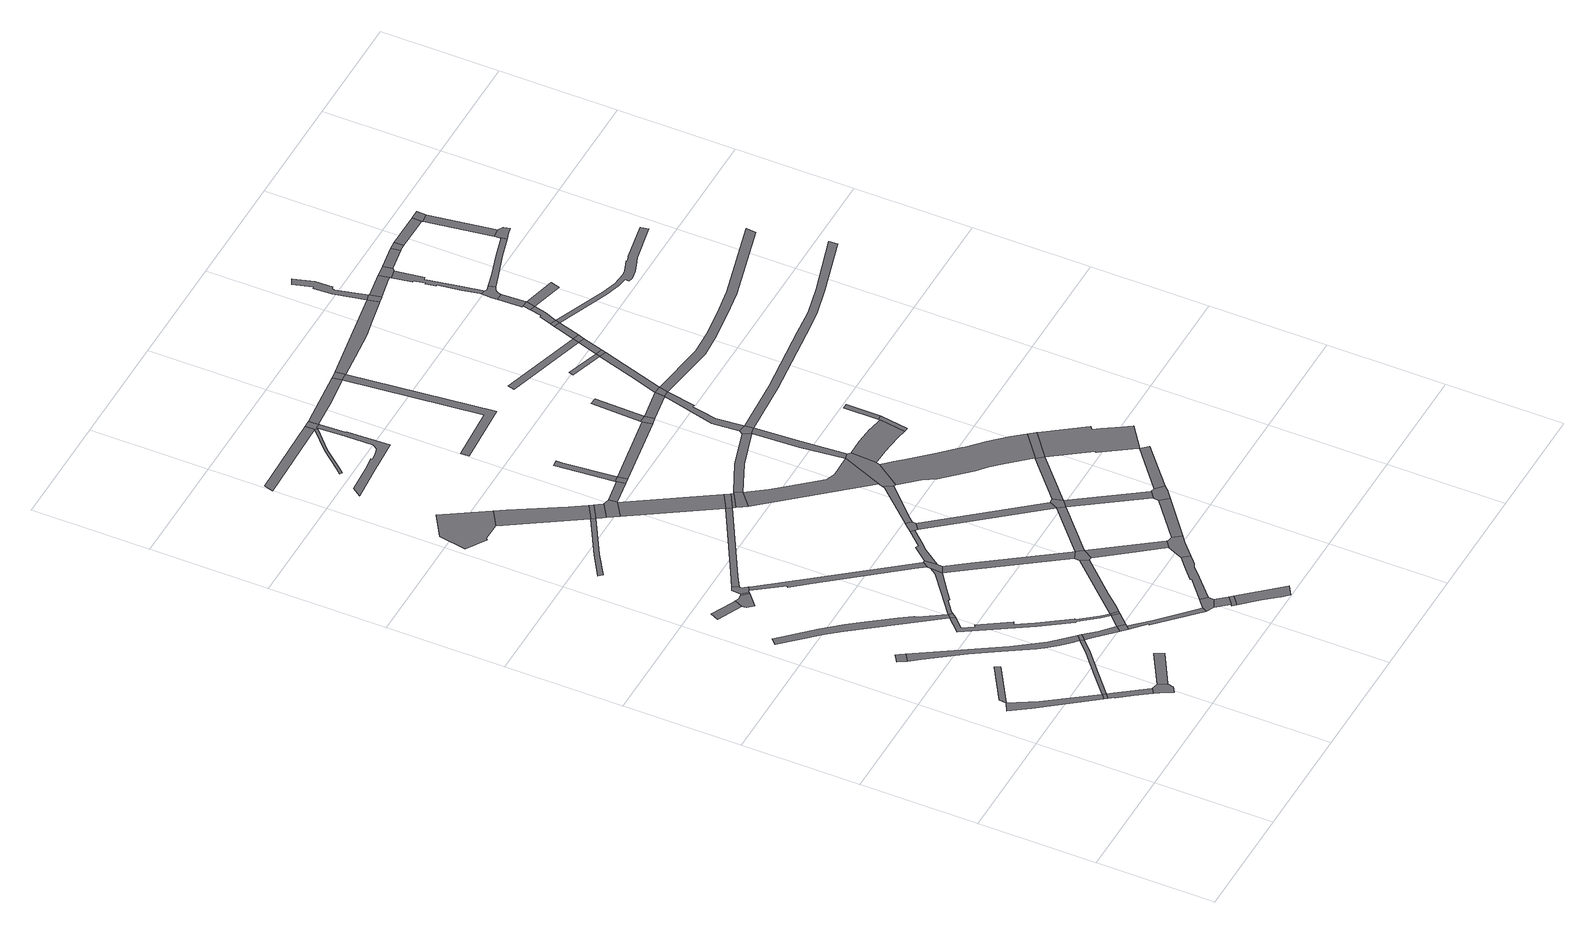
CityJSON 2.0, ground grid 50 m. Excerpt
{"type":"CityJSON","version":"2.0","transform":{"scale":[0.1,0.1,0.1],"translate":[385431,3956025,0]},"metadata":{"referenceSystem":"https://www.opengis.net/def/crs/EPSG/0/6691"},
"CityObjects":{
"road1":{"type":"Road","attributes":{"class":"1040","function":"9020","usage":"9","RoadStructureAttribute.sectionType":"1"},"geometry":[{"type":"MultiSurface","lod":"1","boundaries":[[[0,1,2,3,4,5,6]]]}]},
"road2":{"type":"Road","attributes":{"class":"1040","function":"9020","usage":"9","RoadStructureAttribute.sectionType":"4"},"geometry":[{"type":"MultiSurface","lod":"1","boundaries":[[[4,3,7,8]]]}]},
"road3":{"type":"Road","attributes":{"class":"1040","function":"9020","usage":"9","RoadStructureAttribute.sectionType":"1"},"geometry":[{"type":"MultiSurface","lod":"1","boundaries":[[[9,10,0,11]]]}]},
"road4":{"type":"Road","attributes":{"class":"1040","function":"9020","usage":"9","RoadStructureAttribute.sectionType":"1"},"geometry":[{"type":"MultiSurface","lod":"1","boundaries":[[[8,7,12,13,14,15,16,17,18]]]}]},
"road5":{"type":"Road","attributes":{"class":"1040","function":"9020","usage":"9","RoadStructureAttribute.sectionType":"4"},"geometry":[{"type":"MultiSurface","lod":"1","boundaries":[[[16,15,19,20,21,22,23]]]}]},
"road6":{"type":"Road","attributes":{"class":"1040","function":"9020","usage":"9","RoadStructureAttribute.sectionType":"4"},"geometry":[{"type":"MultiSurface","lod":"1","boundaries":[[[24,25,26,27,28]]]}]},
"road7":{"type":"Road","attributes":{"class":"1040","function":"9020","usage":"9","RoadStructureAttribute.sectionType":"1"},"geometry":[{"type":"MultiSurface","lod":"1","boundaries":[[[29,30,31,4,8,32,33,34]]]}]},
"road8":{"type":"Road","attributes":{"class":"1040","function":"9020","usage":"9","RoadStructureAttribute.sectionType":"1"},"geometry":[{"type":"MultiSurface","lod":"1","boundaries":[[[35,23,22,36]]]}]},
"road9":{"type":"Road","attributes":{"class":"1040","function":"9020","usage":"9","RoadStructureAttribute.sectionType":"1"},"geometry":[{"type":"MultiSurface","lod":"1","boundaries":[[[27,26,37,38,39,40,41,42,43,44,29,45,46,47,48]]]}]},
"road10":{"type":"Road","attributes":{"class":"1040","function":"9020","usage":"9","RoadStructureAttribute.sectionType":"1"},"geometry":[{"type":"MultiSurface","lod":"1","boundaries":[[[49,50,51,52,53,54,55,56,57,58,59,60]]]}]},
"road11":{"type":"Road","attributes":{"class":"1040","function":"9020","usage":"9","RoadStructureAttribute.sectionType":"1"},"geometry":[{"type":"MultiSurface","lod":"1","boundaries":[[[61,62,63,64,65]]]}]},
"road12":{"type":"Road","attributes":{"class":"1040","function":"9020","usage":"9","RoadStructureAttribute.sectionType":"4"},"geometry":[{"type":"MultiSurface","lod":"1","boundaries":[[[64,66,67,68,69,70,65]]]}]},
"road13":{"type":"Road","attributes":{"class":"1040","function":"9020","usage":"9","RoadStructureAttribute.sectionType":"4"},"geometry":[{"type":"MultiSurface","lod":"1","boundaries":[[[45,29,34,71]]]}]},
"road14":{"type":"Road","attributes":{"class":"1040","function":"9020","usage":"9","RoadStructureAttribute.sectionType":"1"},"geometry":[{"type":"MultiSurface","lod":"1","boundaries":[[[72,69,68,73]]]}]},
"road15":{"type":"Road","attributes":{"class":"1040","function":"9020","usage":"9","RoadStructureAttribute.sectionType":"1"},"geometry":[{"type":"MultiSurface","lod":"1","boundaries":[[[71,34,74,75,76,77,78]]]}]},
"road16":{"type":"Road","attributes":{"class":"1040","function":"9020","usage":"9","RoadStructureAttribute.sectionType":"4"},"geometry":[{"type":"MultiSurface","lod":"1","boundaries":[[[54,53,79,80]]]}]},
"road17":{"type":"Road","attributes":{"class":"1040","function":"9020","usage":"9","RoadStructureAttribute.sectionType":"4"},"geometry":[{"type":"MultiSurface","lod":"1","boundaries":[[[81,82,83,84,72,73,85,86,87]]]}]},
"road18":{"type":"Road","attributes":{"class":"1040","function":"9020","usage":"9","RoadStructureAttribute.sectionType":"1"},"geometry":[{"type":"MultiSurface","lod":"1","boundaries":[[[53,88,89,90,91,92,93,94,95,96,97,98,99,100,101,102,103,79]]]}]},
"road19":{"type":"Road","attributes":{"class":"1040","function":"9020","usage":"9","RoadStructureAttribute.sectionType":"4"},"geometry":[{"type":"MultiSurface","lod":"1","boundaries":[[[77,76,104,105,106]]]}]},
"road20":{"type":"Road","attributes":{"class":"1040","function":"9020","usage":"9","RoadStructureAttribute.sectionType":"1"},"geometry":[{"type":"MultiSurface","lod":"1","boundaries":[[[93,77,106,107]]]}]},
"road21":{"type":"Road","attributes":{"class":"1040","function":"9020","usage":"9","RoadStructureAttribute.sectionType":"4"},"geometry":[{"type":"MultiSurface","lod":"1","boundaries":[[[108,94,93,107,109]]]}]},
"road22":{"type":"Road","attributes":{"class":"1040","function":"9020","usage":"9","RoadStructureAttribute.sectionType":"1"},"geometry":[{"type":"MultiSurface","lod":"1","boundaries":[[[105,104,110,111,112,113,114,115]]]}]},
"road23":{"type":"Road","attributes":{"class":"1040","function":"9020","usage":"9","RoadStructureAttribute.sectionType":"1"},"geometry":[{"type":"MultiSurface","lod":"1","boundaries":[[[116,117,118,119,54,80,120,121,122,123]]]}]},
"road24":{"type":"Road","attributes":{"class":"1040","function":"9020","usage":"9","RoadStructureAttribute.sectionType":"1"},"geometry":[{"type":"MultiSurface","lod":"1","boundaries":[[[124,125,87,86,126,127,128,129,130,131,132]]]}]},
"road25":{"type":"Road","attributes":{"class":"1040","function":"9020","usage":"9","RoadStructureAttribute.sectionType":"1"},"geometry":[{"type":"MultiSurface","lod":"1","boundaries":[[[133,134,135,136,137,138]]]}]},
"road26":{"type":"Road","attributes":{"class":"1040","function":"9020","usage":"9","RoadStructureAttribute.sectionType":"4"},"geometry":[{"type":"MultiSurface","lod":"1","boundaries":[[[139,140,141,142,143,144,145]]]}]},
"road27":{"type":"Road","attributes":{"class":"1040","function":"9020","usage":"9","RoadStructureAttribute.sectionType":"4"},"geometry":[{"type":"MultiSurface","lod":"1","boundaries":[[[146,113,112,147,148,149]]]}]},
"road28":{"type":"Road","attributes":{"class":"1040","function":"9020","usage":"9","RoadStructureAttribute.sectionType":"1"},"geometry":[{"type":"MultiSurface","lod":"1","boundaries":[[[150,151,83,82,152,153]]]}]},
"road29":{"type":"Road","attributes":{"class":"1040","function":"9020","usage":"9","RoadStructureAttribute.sectionType":"1"},"geometry":[{"type":"MultiSurface","lod":"1","boundaries":[[[148,147,154,155]]]}]},
"road30":{"type":"Road","attributes":{"class":"1040","function":"9020","usage":"9","RoadStructureAttribute.sectionType":"1"},"geometry":[{"type":"MultiSurface","lod":"1","boundaries":[[[156,157,108,109,158,159]]]}]},
"road31":{"type":"Road","attributes":{"class":"1040","function":"9020","usage":"9","RoadStructureAttribute.sectionType":"4"},"geometry":[{"type":"MultiSurface","lod":"1","boundaries":[[[155,154,160,161,162]]]}]},
"road32":{"type":"Road","attributes":{"class":"1040","function":"9020","usage":"9","RoadStructureAttribute.sectionType":"4"},"geometry":[{"type":"MultiSurface","lod":"1","boundaries":[[[163,164,132,131,117,116,165]]]}]},
"road33":{"type":"Road","attributes":{"class":"1040","function":"9020","usage":"9","RoadStructureAttribute.sectionType":"1"},"geometry":[{"type":"MultiSurface","lod":"1","boundaries":[[[166,167,168,145,144,133]]]}]},
"road34":{"type":"Road","attributes":{"class":"1040","function":"9020","usage":"9","RoadStructureAttribute.sectionType":"1"},"geometry":[{"type":"MultiSurface","lod":"1","boundaries":[[[162,161,169,170,171,172,173]]]}]},
"road35":{"type":"Road","attributes":{"class":"1040","function":"9020","usage":"9","RoadStructureAttribute.sectionType":"1"},"geometry":[{"type":"MultiSurface","lod":"1","boundaries":[[[174,175,165,116,176,177,178]]]}]},
"road36":{"type":"Road","attributes":{"class":"1040","function":"9020","usage":"9","RoadStructureAttribute.sectionType":"4"},"geometry":[{"type":"MultiSurface","lod":"1","boundaries":[[[166,133,138,179]]]}]},
"road37":{"type":"Road","attributes":{"class":"1040","function":"9020","usage":"9","RoadStructureAttribute.sectionType":"1"},"geometry":[{"type":"MultiSurface","lod":"1","boundaries":[[[180,181,182,179,138]]]}]},
"road38":{"type":"Road","attributes":{"class":"1040","function":"9020","usage":"9","RoadStructureAttribute.sectionType":"1"},"geometry":[{"type":"MultiSurface","lod":"1","boundaries":[[[183,184,185,164,163,186,187,188,189]]]}]},
"road39":{"type":"Road","attributes":{"class":"1040","function":"9020","usage":"9","RoadStructureAttribute.sectionType":"1"},"geometry":[{"type":"MultiSurface","lod":"1","boundaries":[[[190,191,192,193,194,195,196,146,149,197,198]]]}]},
"road40":{"type":"Road","attributes":{"class":"1040","function":"9020","usage":"9","RoadStructureAttribute.sectionType":"4"},"geometry":[{"type":"MultiSurface","lod":"1","boundaries":[[[199,200,182,181,201,202]]]}]},
"road41":{"type":"Road","attributes":{"class":"1040","function":"9020","usage":"9","RoadStructureAttribute.sectionType":"4"},"geometry":[{"type":"MultiSurface","lod":"1","boundaries":[[[203,178,177,157,156,204]]]}]},
"road42":{"type":"Road","attributes":{"class":"1040","function":"9020","usage":"9","RoadStructureAttribute.sectionType":"1"},"geometry":[{"type":"MultiSurface","lod":"1","boundaries":[[[205,202,201,150]]]}]},
"road43":{"type":"Road","attributes":{"class":"1040","function":"9020","usage":"9","RoadStructureAttribute.sectionType":"1"},"geometry":[{"type":"MultiSurface","lod":"1","boundaries":[[[206,207,208,209]]]}]},
"road44":{"type":"Road","attributes":{"class":"1040","function":"9020","usage":"9","RoadStructureAttribute.sectionType":"4"},"geometry":[{"type":"MultiSurface","lod":"1","boundaries":[[[210,211,183,189,212,213]]]}]},
"road45":{"type":"Road","attributes":{"class":"1040","function":"9020","usage":"9","RoadStructureAttribute.sectionType":"1"},"geometry":[{"type":"MultiSurface","lod":"1","boundaries":[[[214,200,199,215]]]}]},
"road46":{"type":"Road","attributes":{"class":"1040","function":"9020","usage":"9","RoadStructureAttribute.sectionType":"1"},"geometry":[{"type":"MultiSurface","lod":"1","boundaries":[[[204,216,217,218,203]]]}]},
"road47":{"type":"Road","attributes":{"class":"1040","function":"9020","usage":"9","RoadStructureAttribute.sectionType":"1"},"geometry":[{"type":"MultiSurface","lod":"1","boundaries":[[[219,220,221,222,223,224,225,226,227,228,229,230,231,232,233,234]]]}]},
"road48":{"type":"Road","attributes":{"class":"1040","function":"9020","usage":"9","RoadStructureAttribute.sectionType":"4"},"geometry":[{"type":"MultiSurface","lod":"1","boundaries":[[[205,150,153,235]]]}]},
"road49":{"type":"Road","attributes":{"class":"1040","function":"9020","usage":"9","RoadStructureAttribute.sectionType":"1"},"geometry":[{"type":"MultiSurface","lod":"1","boundaries":[[[236,237,235,153]]]}]},
"road50":{"type":"Road","attributes":{"class":"1040","function":"9020","usage":"9","RoadStructureAttribute.sectionType":"4"},"geometry":[{"type":"MultiSurface","lod":"1","boundaries":[[[238,237,236,239,240,241,242]]]}]},
"road51":{"type":"Road","attributes":{"class":"1040","function":"9020","usage":"9","RoadStructureAttribute.sectionType":"1"},"geometry":[{"type":"MultiSurface","lod":"1","boundaries":[[[243,244,245,246,247,248,249,209]]]}]},
"road52":{"type":"Road","attributes":{"class":"1040","function":"9020","usage":"9","RoadStructureAttribute.sectionType":"4"},"geometry":[{"type":"MultiSurface","lod":"1","boundaries":[[[250,251,252,218,217,253,193,192,254]]]}]},
"road53":{"type":"Road","attributes":{"class":"1040","function":"9020","usage":"9","RoadStructureAttribute.sectionType":"4"},"geometry":[{"type":"MultiSurface","lod":"1","boundaries":[[[255,256,257,214,215,258]]]}]},
"road54":{"type":"Road","attributes":{"class":"1040","function":"9020","usage":"9","RoadStructureAttribute.sectionType":"1"},"geometry":[{"type":"MultiSurface","lod":"1","boundaries":[[[259,178,203,260]]]}]},
"road55":{"type":"Road","attributes":{"class":"1040","function":"9020","usage":"9","RoadStructureAttribute.sectionType":"1"},"geometry":[{"type":"MultiSurface","lod":"1","boundaries":[[[261,213,212,262,259]]]}]},
"road56":{"type":"Road","attributes":{"class":"1040","function":"9020","usage":"9","RoadStructureAttribute.sectionType":"1"},"geometry":[{"type":"MultiSurface","lod":"1","boundaries":[[[263,264,265,256,255]]]}]},
"road57":{"type":"Road","attributes":{"class":"1040","function":"9020","usage":"9","RoadStructureAttribute.sectionType":"1"},"geometry":[{"type":"MultiSurface","lod":"1","boundaries":[[[266,267,268,269,211,210,270]]]}]},
"road58":{"type":"Road","attributes":{"class":"1040","function":"9020","usage":"9","RoadStructureAttribute.sectionType":"1"},"geometry":[{"type":"MultiSurface","lod":"1","boundaries":[[[271,272,273,274,275,242,241,276,277]]]}]},
"road59":{"type":"Road","attributes":{"class":"1040","function":"9020","usage":"9","RoadStructureAttribute.sectionType":"4"},"geometry":[{"type":"MultiSurface","lod":"1","boundaries":[[[234,278,279,280,206,209,249,219]]]}]},
"road60":{"type":"Road","attributes":{"class":"1040","function":"9020","usage":"9","RoadStructureAttribute.sectionType":"1"},"geometry":[{"type":"MultiSurface","lod":"1","boundaries":[[[281,282,251,250,283]]]}]},
"road61":{"type":"Road","attributes":{"class":"1040","function":"9020","usage":"9","RoadStructureAttribute.sectionType":"4"},"geometry":[{"type":"MultiSurface","lod":"1","boundaries":[[[284,261,259,260,285]]]}]},
"road62":{"type":"Road","attributes":{"class":"1040","function":"9020","usage":"9","RoadStructureAttribute.sectionType":"1"},"geometry":[{"type":"MultiSurface","lod":"1","boundaries":[[[286,287,238,242,288,289]]]}]},
"road63":{"type":"Road","attributes":{"class":"1040","function":"9020","usage":"9","RoadStructureAttribute.sectionType":"1"},"geometry":[{"type":"MultiSurface","lod":"1","boundaries":[[[258,290,291,255]]]}]},
"road64":{"type":"Road","attributes":{"class":"1040","function":"9020","usage":"9","RoadStructureAttribute.sectionType":"1"},"geometry":[{"type":"MultiSurface","lod":"1","boundaries":[[[292,293,285,260]]]}]},
"road65":{"type":"Road","attributes":{"class":"1040","function":"9020","usage":"9","RoadStructureAttribute.sectionType":"4"},"geometry":[{"type":"MultiSurface","lod":"1","boundaries":[[[294,295,296,277,276,267,266,297,298]]]}]},
"road66":{"type":"Road","attributes":{"class":"1040","function":"9020","usage":"9","RoadStructureAttribute.sectionType":"1"},"geometry":[{"type":"MultiSurface","lod":"1","boundaries":[[[299,300,279,278,301,302,303,304,305]]]}]},
"road67":{"type":"Road","attributes":{"class":"1040","function":"9020","usage":"9","RoadStructureAttribute.sectionType":"1"},"geometry":[{"type":"MultiSurface","lod":"1","boundaries":[[[306,307,308,309,310,305]]]}]},
"road68":{"type":"Road","attributes":{"class":"1040","function":"9020","usage":"9","RoadStructureAttribute.sectionType":"4"},"geometry":[{"type":"MultiSurface","lod":"1","boundaries":[[[311,312,313,293,292,282,281,314]]]}]},
"road69":{"type":"Road","attributes":{"class":"1040","function":"9020","usage":"9","RoadStructureAttribute.sectionType":"1"},"geometry":[{"type":"MultiSurface","lod":"1","boundaries":[[[315,284,285,316]]]}]},
"road70":{"type":"Road","attributes":{"class":"1040","function":"9020","usage":"9","RoadStructureAttribute.sectionType":"1"},"geometry":[{"type":"MultiSurface","lod":"1","boundaries":[[[296,317,318,289,319,277]]]}]},
"road71":{"type":"Road","attributes":{"class":"1040","function":"9020","usage":"9","RoadStructureAttribute.sectionType":"1"},"geometry":[{"type":"MultiSurface","lod":"1","boundaries":[[[320,321,322,323,324,325,326,327,328,329,330,298,297,331,332,333,334,335,336,337,338]]]}]},
"road72":{"type":"Road","attributes":{"class":"1040","function":"9020","usage":"9","RoadStructureAttribute.sectionType":"4"},"geometry":[{"type":"MultiSurface","lod":"1","boundaries":[[[339,340,291,290,341]]]}]},
"road73":{"type":"Road","attributes":{"class":"1040","function":"9020","usage":"9","RoadStructureAttribute.sectionType":"4"},"geometry":[{"type":"MultiSurface","lod":"1","boundaries":[[[342,343,286,289,318]]]}]},
"road74":{"type":"Road","attributes":{"class":"1040","function":"9020","usage":"9","RoadStructureAttribute.sectionType":"1"},"geometry":[{"type":"MultiSurface","lod":"1","boundaries":[[[344,345,346,295,294,347,348,349,350,351,352]]]}]},
"road75":{"type":"Road","attributes":{"class":"1040","function":"9020","usage":"9","RoadStructureAttribute.sectionType":"1"},"geometry":[{"type":"MultiSurface","lod":"1","boundaries":[[[353,354,340,339]]]}]},
"road76":{"type":"Road","attributes":{"class":"1040","function":"9020","usage":"9","RoadStructureAttribute.sectionType":"1"},"geometry":[{"type":"MultiSurface","lod":"1","boundaries":[[[355,313,312,356,357,358]]]}]},
"road77":{"type":"Road","attributes":{"class":"1040","function":"9020","usage":"9","RoadStructureAttribute.sectionType":"4"},"geometry":[{"type":"MultiSurface","lod":"1","boundaries":[[[359,360,299,305,310]]]}]},
"road78":{"type":"Road","attributes":{"class":"1040","function":"9020","usage":"9","RoadStructureAttribute.sectionType":"1"},"geometry":[{"type":"MultiSurface","lod":"1","boundaries":[[[361,362,363,364,365,366,367,343,342]]]}]},
"road79":{"type":"Road","attributes":{"class":"1040","function":"9020","usage":"9","RoadStructureAttribute.sectionType":"1"},"geometry":[{"type":"MultiSurface","lod":"1","boundaries":[[[368,339,341,366]]]}]},
"road80":{"type":"Road","attributes":{"class":"1040","function":"9020","usage":"9","RoadStructureAttribute.sectionType":"4"},"geometry":[{"type":"MultiSurface","lod":"1","boundaries":[[[338,337,315,316,369]]]}]},
"road81":{"type":"Road","attributes":{"class":"1040","function":"9020","usage":"9","RoadStructureAttribute.sectionType":"4"},"geometry":[{"type":"MultiSurface","lod":"1","boundaries":[[[370,352,351,371,372,373]]]}]},
"road82":{"type":"Road","attributes":{"class":"1040","function":"9020","usage":"9","RoadStructureAttribute.sectionType":"1"},"geometry":[{"type":"MultiSurface","lod":"1","boundaries":[[[374,375,376,377,378,379,380,369,316,381,382,383,384,358]]]}]},
"road83":{"type":"Road","attributes":{"class":"1040","function":"9020","usage":"9","RoadStructureAttribute.sectionType":"4"},"geometry":[{"type":"MultiSurface","lod":"1","boundaries":[[[385,368,366,365]]]}]},
"road84":{"type":"Road","attributes":{"class":"1040","function":"9020","usage":"9","RoadStructureAttribute.sectionType":"1"},"geometry":[{"type":"MultiSurface","lod":"1","boundaries":[[[386,387,370,373]]]}]},
"road85":{"type":"Road","attributes":{"class":"1040","function":"9020","usage":"9","RoadStructureAttribute.sectionType":"1"},"geometry":[{"type":"MultiSurface","lod":"1","boundaries":[[[388,389,390,391]]]}]},
"road86":{"type":"Road","attributes":{"class":"1040","function":"9020","usage":"9","RoadStructureAttribute.sectionType":"1"},"geometry":[{"type":"MultiSurface","lod":"1","boundaries":[[[392,393,394,368,385]]]}]},
"road87":{"type":"Road","attributes":{"class":"1040","function":"9020","usage":"9","RoadStructureAttribute.sectionType":"1"},"geometry":[{"type":"MultiSurface","lod":"1","boundaries":[[[395,396,393,397]]]}]},
"road88":{"type":"Road","attributes":{"class":"1040","function":"9020","usage":"9","RoadStructureAttribute.sectionType":"1"},"geometry":[{"type":"MultiSurface","lod":"1","boundaries":[[[398,399,400,401,402,403,359,310]]]}]},
"road89":{"type":"Road","attributes":{"class":"1040","function":"9020","usage":"9","RoadStructureAttribute.sectionType":"4"},"geometry":[{"type":"MultiSurface","lod":"1","boundaries":[[[397,393,392,404]]]}]},
"road90":{"type":"Road","attributes":{"class":"1040","function":"9020","usage":"9","RoadStructureAttribute.sectionType":"1"},"geometry":[{"type":"MultiSurface","lod":"1","boundaries":[[[404,405,390,397]]]}]},
"road91":{"type":"Road","attributes":{"class":"1040","function":"9020","usage":"9","RoadStructureAttribute.sectionType":"4"},"geometry":[{"type":"MultiSurface","lod":"1","boundaries":[[[391,390,405,406]]]}]},
"road92":{"type":"Road","attributes":{"class":"1040","function":"9020","usage":"9","RoadStructureAttribute.sectionType":"1"},"geometry":[{"type":"MultiSurface","lod":"1","boundaries":[[[407,408,391,406,409]]]}]},
"road93":{"type":"Road","attributes":{"class":"1040","function":"9020","usage":"9","RoadStructureAttribute.sectionType":"4"},"geometry":[{"type":"MultiSurface","lod":"1","boundaries":[[[410,411,407,409,412]]]}]},
"road94":{"type":"Road","attributes":{"class":"1040","function":"9020","usage":"9","RoadStructureAttribute.sectionType":"4"},"geometry":[{"type":"MultiSurface","lod":"1","boundaries":[[[413,414,415,416,403,402,417]]]}]},
"road95":{"type":"Road","attributes":{"class":"1040","function":"9020","usage":"9","RoadStructureAttribute.sectionType":"1"},"geometry":[{"type":"MultiSurface","lod":"1","boundaries":[[[418,419,420,410,412,421,422]]]}]},
"road96":{"type":"Road","attributes":{"class":"1040","function":"9020","usage":"9","RoadStructureAttribute.sectionType":"1"},"geometry":[{"type":"MultiSurface","lod":"1","boundaries":[[[416,423,424,425,426,427,428,429,430,431,403]]]}]},
"road97":{"type":"Road","attributes":{"class":"1040","function":"9020","usage":"9","RoadStructureAttribute.sectionType":"4"},"geometry":[{"type":"MultiSurface","lod":"1","boundaries":[[[432,418,422,433]]]}]},
"road98":{"type":"Road","attributes":{"class":"1040","function":"9020","usage":"9","RoadStructureAttribute.sectionType":"1"},"geometry":[{"type":"MultiSurface","lod":"1","boundaries":[[[434,435,436,437,438,439,440,441,442,443,444,445,446,342,318]]]}]},
"road99":{"type":"Road","attributes":{"class":"1040","function":"9020","usage":"9","RoadStructureAttribute.sectionType":"1"},"geometry":[{"type":"MultiSurface","lod":"1","boundaries":[[[447,448,415,414,449]]]}]},
"road100":{"type":"Road","attributes":{"class":"1040","function":"9020","usage":"9","RoadStructureAttribute.sectionType":"1"},"geometry":[{"type":"MultiSurface","lod":"1","boundaries":[[[450,451,452,453,432,433]]]}]},
"road101":{"type":"Road","attributes":{"class":"1040","function":"9020","usage":"9","RoadStructureAttribute.sectionType":"4"},"geometry":[{"type":"MultiSurface","lod":"1","boundaries":[[[454,455,451,450,456,457,458,459,460,461,462]]]}]},
"road102":{"type":"Road","attributes":{"class":"1040","function":"9020","usage":"9","RoadStructureAttribute.sectionType":"1"},"geometry":[{"type":"MultiSurface","lod":"1","boundaries":[[[463,464,465,466,467,468,469,470,471,454,462,472,473,474,475]]]}]},
"road103":{"type":"Road","attributes":{"class":"1040","function":"9020","usage":"9","RoadStructureAttribute.sectionType":"1"},"geometry":[{"type":"MultiSurface","lod":"1","boundaries":[[[476,477,433,422]]]}]},
"road104":{"type":"Road","attributes":{"class":"1040","function":"9020","usage":"9","RoadStructureAttribute.sectionType":"1"},"geometry":[{"type":"MultiSurface","lod":"1","boundaries":[[[478,479,480,481,482,483,484,485,486,487,488,385,365]]]}]},
"road105":{"type":"Road","attributes":{"class":"1040","function":"9020","usage":"9","RoadStructureAttribute.sectionType":"4"},"geometry":[{"type":"MultiSurface","lod":"1","boundaries":[[[489,490,448,447,463,475]]]}]},
"road106":{"type":"Road","attributes":{"class":"1040","function":"9020","usage":"9","RoadStructureAttribute.sectionType":"1"},"geometry":[{"type":"MultiSurface","lod":"1","boundaries":[[[491,490,489,492]]]}]},
"road107":{"type":"Road","attributes":{"class":"1040","function":"9020","usage":"9","RoadStructureAttribute.sectionType":"1"},"geometry":[{"type":"MultiSurface","lod":"1","boundaries":[[[493,494,495,496,497,498,499,500,412,409,501,502,503,504,505,506,507,508,509]]]}]},
"road108":{"type":"Road","attributes":{"class":"1040","function":"9020","usage":"9","RoadStructureAttribute.sectionType":"1"},"geometry":[{"type":"MultiSurface","lod":"1","boundaries":[[[510,511,512,513,514,460,459,515]]]}]},
"road109":{"type":"Road","attributes":{"class":"1040","function":"9020","usage":"9","RoadStructureAttribute.sectionType":"4"},"geometry":[{"type":"MultiSurface","lod":"1","boundaries":[[[516,517,518,491,492,519]]]}]},
"road110":{"type":"Road","attributes":{"class":"1040","function":"9020","usage":"9","RoadStructureAttribute.sectionType":"1"},"geometry":[{"type":"MultiSurface","lod":"1","boundaries":[[[516,520,521,517]]]}]},
"road111":{"type":"Road","attributes":{"class":"1040","function":"9020","usage":"9","RoadStructureAttribute.sectionType":"4"},"geometry":[{"type":"MultiSurface","lod":"1","boundaries":[[[522,523,524,525,526,512,511,527]]]}]},
"road112":{"type":"Road","attributes":{"class":"1040","function":"9020","usage":"9","RoadStructureAttribute.sectionType":"1"},"geometry":[{"type":"MultiSurface","lod":"1","boundaries":[[[528,525,524,529]]]}]},
"road113":{"type":"Road","attributes":{"class":"1040","function":"9020","usage":"9","RoadStructureAttribute.sectionType":"4"},"geometry":[{"type":"MultiSurface","lod":"1","boundaries":[[[530,521,520,528,529]]]}]}
},
"vertices":[
[158,703,0],[119,683,0],[173,604,0],[342,382,0],[362,399,0],[302,484,0],[223,595,0],
[352,370,0],[372,386,0],
[319,834,0],[162,735,0],[332,813,0],
[369,348,0],[366,346,0],[409,288,0],[453,227,0],[477,243,0],[407,336,0],[388,362,0],
[467,207,0],[492,159,0],[518,175,0],[524,202,0],[504,236,0],
[215,1200,0],[183,1178,0],[203,1145,0],[237,1168,0],[225,1186,0],
[597,608,0],[543,556,0],[450,476,0],[461,464,0],[553,544,0],[608,596,0],
[655,324,0],[675,288,0],
[236,1101,0],[344,955,0],[396,871,0],[425,826,0],[482,734,0],[501,710,0],[538,665,0],[576,627,0],[618,628,0],[576,672,0],[536,712,0],[451,830,0],
[91,1659,0],[67,1636,0],[199,1494,0],[248,1434,0],[494,1108,0],[509,1121,0],[444,1218,0],[442,1233,0],[407,1282,0],[331,1386,0],[286,1448,0],[220,1524,0],
[206,1886,0],[115,1929,0],[98,1893,0],[202,1844,0],[219,1880,0],
[208,1824,0],[228,1801,0],[281,1849,0],[258,1874,0],[235,1872,0],
[630,616,0],
[265,1878,0],[287,1854,0],
[630,575,0],[654,551,0],[710,496,0],[730,517,0],[675,568,0],
[505,1087,0],[520,1108,0],
[297,1891,0],[298,1901,0],[285,1927,0],[267,1918,0],[292,1859,0],[298,1858,0],[313,1870,0],
[436,1048,0],[595,790,0],[681,668,0],[688,667,0],[746,595,0],[775,564,0],[782,571,0],[756,598,0],[696,673,0],[697,679,0],[611,802,0],[567,873,0],[579,879,0],[501,1005,0],[490,998,0],[461,1044,0],
[735,471,0],[749,485,0],[756,492,0],
[801,540,0],
[783,571,0],[808,548,0],
[796,415,0],[792,412,0],[956,251,0],[966,271,0],[945,292,0],[822,410,0],
[708,1245,0],[712,1295,0],[690,1266,0],[615,1206,0],[528,1118,0],[580,1159,0],[585,1153,0],[629,1186,0],
[469,1669,0],[325,1853,0],[384,1740,0],[377,1735,0],[429,1669,0],[644,1401,0],[685,1350,0],[713,1311,0],[729,1335,0],
[393,2576,0],[217,2474,0],[116,2409,0],[130,2394,0],[227,2457,0],[404,2559,0],
[155,3111,0],[51,3046,0],[32,2928,0],[113,2874,0],[119,2883,0],[197,2881,0],[270,2927,0],
[1006,304,0],[988,236,0],[1028,255,0],[1029,279,0],
[672,2141,0],[359,1966,0],[348,1931,0],[685,2120,0],
[1032,182,0],[1067,210,0],
[1019,776,0],[1001,807,0],[835,576,0],[880,627,0],
[1027,178,0],[1040,163,0],[1080,195,0],
[743,1283,0],[739,1334,0],[741,1261,0],
[458,2615,0],[415,2680,0],[297,2883,0],
[1105,92,0],[1146,44,0],[1155,32,0],[1180,4,0],[1223,31,0],
[1033,852,0],[807,1171,0],[777,1149,0],[1002,832,0],[1038,845,0],
[469,2599,0],
[417,2538,0],[425,2526,0],[490,2568,0],
[864,1457,0],[804,1391,0],[792,1397,0],[798,1358,0],[812,1374,0],[817,1379,0],[878,1444,0],
[1175,409,0],[1192,424,0],[1211,442,0],[1186,470,0],[1137,426,0],[1091,385,0],[1095,381,0],[1138,380,0],[1160,401,0],
[524,2527,0],[518,2561,0],[454,2481,0],[520,2526,0],
[1058,817,0],[1034,776,0],
[740,2183,0],
[382,3777,0],[13,3767,0],[3,3727,0],[383,3737,0],
[915,1474,0],[896,1493,0],[886,1436,0],[913,1458,0],
[625,2579,0],[631,2544,0],
[1122,661,0],[1217,538,0],[1247,560,0],
[395,3734,0],[399,3638,0],[400,3606,0],[403,3500,0],[389,3477,0],[359,3470,0],[328,3465,0],[327,3473,0],[269,3466,0],[150,3458,0],[123,3419,0],[267,3430,0],[431,3441,0],[423,3621,0],[420,3621,0],[415,3734,0],
[754,2162,0],
[692,2110,0],[760,2152,0],
[768,2156,0],[707,2087,0],[716,2076,0],[720,2071,0],[782,2124,0],
[293,3650,0],[221,3564,0],[201,3541,0],[209,3535,0],[228,3558,0],[301,3644,0],[391,3729,0],
[1298,519,0],[1271,552,0],[1251,554,0],[1190,477,0],[1267,494,0],
[649,2588,0],[624,2586,0],[625,2584,0],[656,2548,0],
[1229,1017,0],[1249,988,0],
[1245,1053,0],[887,1434,0],
[629,2811,0],[627,2836,0],[602,2834,0],
[1065,1626,0],[1045,1662,0],[1040,1651,0],[899,1495,0],[932,1493,0],
[1027,1855,0],[987,1871,0],[872,2005,0],[840,2041,0],[809,2083,0],[1051,1682,0],[1124,1857,0],
[415,3737,0],[414,3777,0],[411,3777,0],
[1465,654,0],[1437,688,0],[1331,545,0],
[1265,1053,0],[1276,1012,0],
[1075,2271,0],[912,2221,0],[925,2188,0],[1095,2240,0],
[977,2601,0],[970,2641,0],
[1441,714,0],[1469,736,0],
[1156,1744,0],[1161,1852,0],[1150,1863,0],[1075,1621,0],[1152,1729,0],
[673,3806,0],[419,3778,0],[501,3744,0],[546,3748,0],[634,3759,0],[664,3764,0],[678,3765,0],
[741,3196,0],[506,3180,0],[508,3145,0],[779,3163,0],[713,3768,0],
[1509,691,0],[1520,702,0],[1488,732,0],[1506,687,0],
[1442,1212,0],[1467,1184,0],
[1135,2051,0],[1125,2247,0],[1103,2042,0],
[1511,1350,0],[1446,1419,0],[1385,1478,0],[1375,1488,0],[1299,1565,0],[1246,1624,0],[1213,1660,0],[1211,1662,0],[1190,1686,0],[1172,1706,0],[1159,1721,0],[1135,1554,0],[1144,1545,0],[1174,1495,0],[1278,1385,0],[1321,1349,0],[1361,1307,0],[1444,1213,0],[1552,1301,0],
[1000,2646,0],[970,2647,0],[1007,2606,0],
[1119,2281,0],[1086,2287,0],
[1322,1845,0],[1314,1847,0],[1233,1853,0],[1164,1743,0],[1226,1740,0],[1266,1737,0],[1318,1731,0],[1361,1725,0],[1378,1837,0],
[1007,2859,0],[977,2860,0],
[1550,784,0],[1529,711,0],[1693,853,0],[1668,882,0],
[706,3810,0],[690,3808,0],
[1108,2401,0],[1121,2465,0],[1130,2506,0],[1139,2505,0],[1163,2628,0],[1134,2627,0],[1077,2400,0],
[1140,2669,0],
[1575,1272,0],
[1378,1843,0],[1374,1723,0],[1379,1722,0],[1398,1843,0],
[1772,958,0],[1747,993,0],[1703,1062,0],[1683,1093,0],[1696,1102,0],[1636,1186,0],[1578,1268,0],[1518,1112,0],[1578,1026,0],[1574,1019,0],[1665,886,0],
[1171,2667,0],
[1397,1990,0],[1377,1990,0],
[926,3185,0],[918,3156,0],[1264,3054,0],[1273,3083,0],
[1258,2938,0],[1230,2948,0],[1181,2796,0],
[1096,3012,0],[1090,2993,0],[1236,2967,0],
[817,3780,0],[945,3794,0],[1026,3810,0],[1127,3830,0],[1135,3831,0],[1125,3879,0],
[1264,2957,0],
[1292,3045,0],
[1302,3074,0],
[1304,3177,0],[1288,3130,0],[1332,3168,0],
[1311,3196,0],[1307,3186,0],[1338,3187,0],
[1161,3836,0],[1164,3837,0],[1155,3884,0],[1154,3887,0],[1141,3832,0],
[1348,3298,0],[1337,3249,0],[1329,3250,0],[1359,3243,0],[1372,3293,0],
[1120,4016,0],[1125,4027,0],[1132,4029,0],[1131,4105,0],[1105,4188,0],[1076,4175,0],[1102,4095,0],[1092,4091,0],[1095,4014,0],
[1355,3333,0],[1381,3332,0],
[1366,2263,0],[1629,2293,0],[1685,2300,0],[1806,2314,0],[1938,2346,0],[2196,2418,0],[2193,2454,0],[1930,2379,0],[1800,2348,0],[1681,2335,0],[1624,2328,0],[1363,2298,0],[1121,2282,0],
[1275,3859,0],[1268,3903,0],[1261,3857,0],
[1377,3438,0],[1345,3437,0],[1348,3361,0],[1349,3334,0],
[1346,3504,0],[1344,3459,0],[1379,3452,0],[1383,3460,0],[1390,3467,0],[1405,3475,0],[1397,3502,0],[1376,3497,0],[1367,3503,0],
[1276,3851,0],[1291,3769,0],[1299,3770,0],[1309,3723,0],[1302,3722,0],[1310,3679,0],[1317,3680,0],[1332,3581,0],[1346,3510,0],[1350,3591,0],[1323,3737,0],[1335,3739,0],[1316,3859,0],
[1510,3258,0],[1520,3297,0],
[1179,2626,0],[1416,2595,0],[1525,2601,0],[1648,2617,0],[1775,2637,0],[2116,2726,0],[2121,2768,0],[1767,2676,0],[1643,2656,0],[1522,2641,0],[1418,2635,0],
[1326,3871,0],[1320,3911,0],
[1425,3928,0],[1432,3889,0],
[1947,3130,0],[1780,3099,0],[1757,3089,0],[1754,3095,0],[1702,3075,0],[1682,3071,0],[1624,3078,0],[1560,3097,0],[1553,3078,0],[1620,3059,0],[1661,3053,0],[1660,3035,0],[1678,3032,0],[1716,3038,0],[1750,3050,0],[1789,3066,0],[1953,3098,0],
[1569,3528,0],[1668,3555,0],[1662,3578,0],[1564,3551,0],[1458,3518,0],[1465,3493,0],
[1460,3890,0],[1460,3931,0],[1425,3929,0],[1442,3890,0],
[1613,3890,0],[1613,3930,0],
[1726,3571,0],[1719,3597,0],[1697,3609,0],[1658,3603,0],[1661,3582,0],[1694,3563,0],
[1614,3884,0],[1654,3890,0],
[1654,3930,0]
]}
